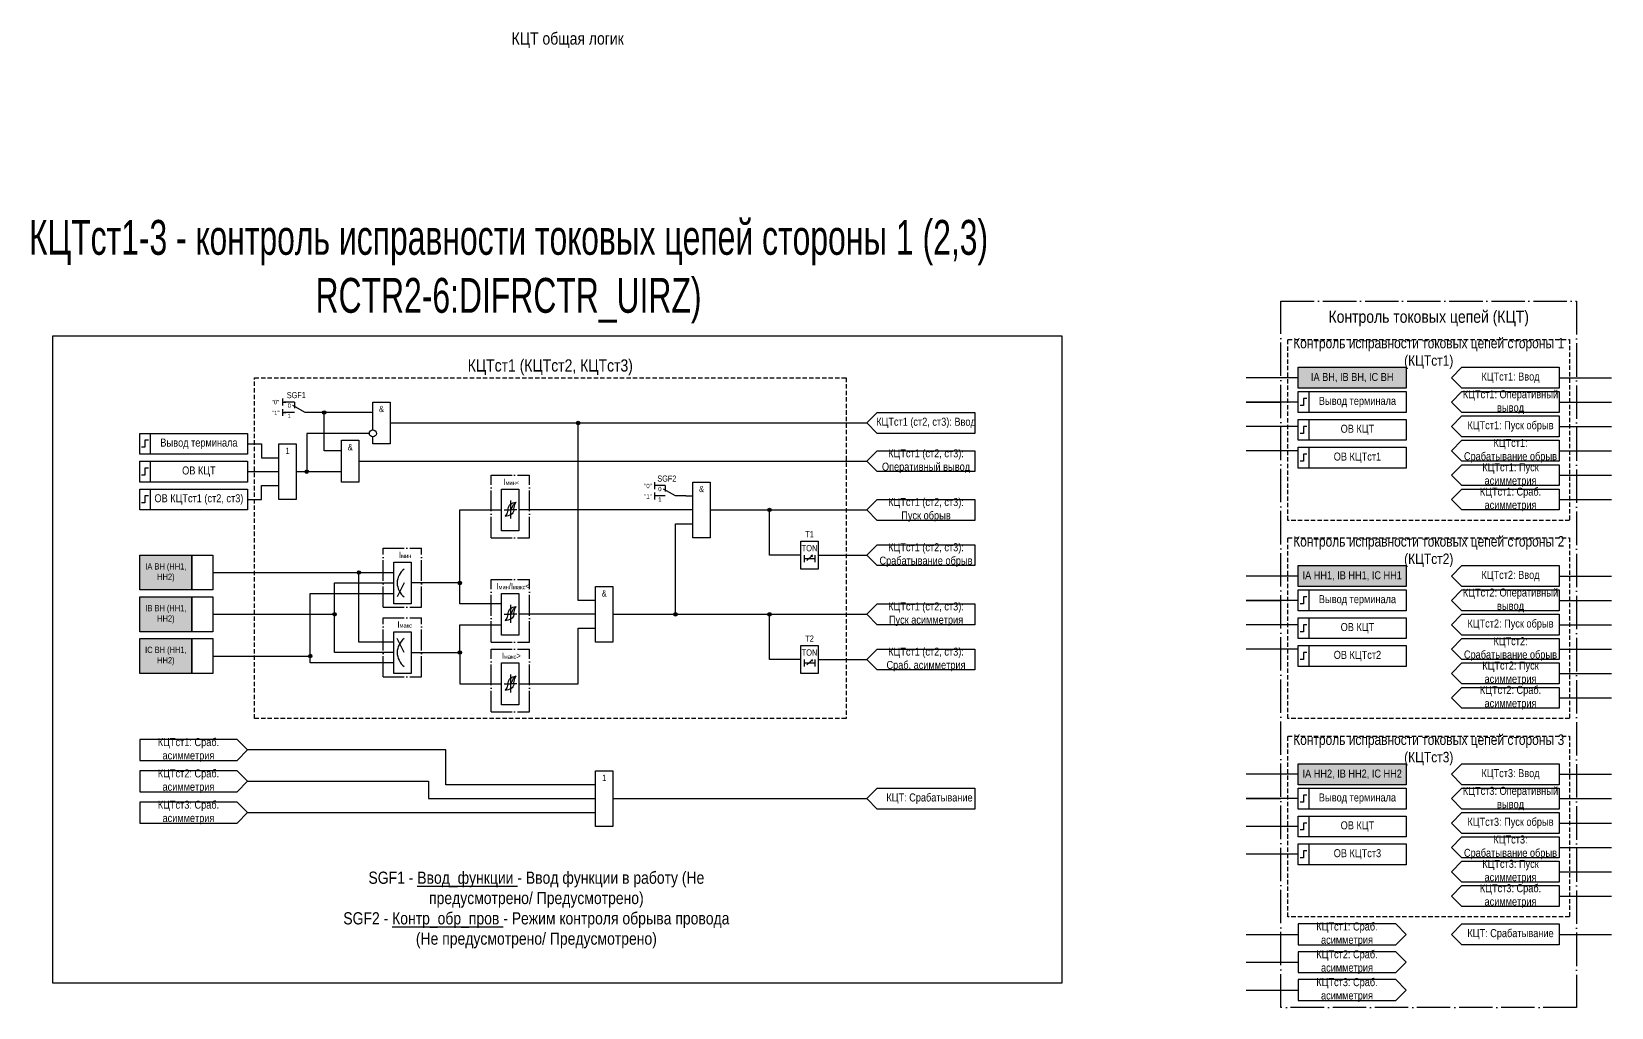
# Model space of a CAD drawing. Header units: millimetres. Extents: x -1365 to 957, y -7 to 368.
# Drawn here: x -6.1 to 448, y -7 to 273.5 of the extents above; entities that cross this region are included whole.
import ezdxf
from ezdxf.enums import TextEntityAlignment as Align

# ---------------------------------------------------------------- set-up
doc = ezdxf.new("R2010")
doc.units = ezdxf.units.MM
doc.linetypes.add('ACAD_ISO04W100', pattern=[30, 24, -3, 0, -3])
doc.linetypes.add('штриховая2', pattern=[0.375, 0.25, -0.125])
doc.layers.add('TEXT', color=7, linetype='Continuous', lineweight=25)
doc.layers.add('Основная', color=7, linetype='Continuous')
doc.styles.add('1.8_Gost_RD', font='ARIALN.TTF', dxfattribs={"height": 1.8})
doc.styles.add('2.5_Gost_RD', font='ARIALN.TTF', dxfattribs={"height": 2.5})
doc.styles.add('3.5_Gost_RD', font='ARIALN.TTF', dxfattribs={"height": 3.5})
doc.styles.add('Вывод', font='ARIALN.TTF', dxfattribs={"height": 2.5})
doc.styles.add('Компонент', font='ARIALN.TTF', dxfattribs={"height": 3.5})

# ---------------------------------------------------------------- blocks, each defined once
blk = doc.blocks.new('*U70')
at = {"layer": 'Основная', "linetype": 'ACAD_ISO04W100', "ltscale": 0.25}
for p, q in [((0, 0), (11, 0)), ((0, -17), (0, 0)), ((11, -17), (11, 0)), ((0, -17), (11, -17))]:
    blk.add_line(p, q, dxfattribs=at)
at = {"layer": 'Основная', "style": 'Компонент'}
blk.add_attdef('ОУ', text='', height=3.5, dxfattribs=at).set_placement((11, 0), align=Align.MIDDLE_CENTER)
blk = doc.blocks.new('Точка')
at = {"ltscale": 100}
h = blk.add_hatch(color=256, dxfattribs=at)
h.dxf.hatch_style = 1
edge = h.paths.add_edge_path()
edge.add_arc((0, 0), 0.5, 0, 360)
blk.add_circle((0, 0), 0.5, dxfattribs=at)
blk = doc.blocks.new('*U71')
at = {"layer": 'Основная', "linetype": 'ACAD_ISO04W100', "ltscale": 0.25}
for p, q in [((0, 0), (11, 0)), ((0, -18), (0, 0)), ((11, -18), (11, 0)), ((0, -18), (11, -18))]:
    blk.add_line(p, q, dxfattribs=at)
at = {"layer": 'Основная', "style": 'Компонент'}
blk.add_attdef('ОУ', text='', height=3.5, dxfattribs=at).set_placement((11, 0), align=Align.MIDDLE_CENTER)
blk = doc.blocks.new('*U80')
at = {"layer": 'Основная', "color": 0}
blk.add_line((0, 0), (7, 4), dxfattribs=at)
at = {"layer": 'Основная', "ltscale": 0.35}
blk.add_line((6, 6), (6, 2.5), dxfattribs=at)
blk = doc.blocks.new('*U91')
at = {"layer": 'Основная', "color": 0}
for p, q in [((-3, 6), (-9, 6)), ((-3, 0), (-9, 0)), ((9, 0), (3, 0))]:
    blk.add_line(p, q, dxfattribs=at)
at = {"layer": 'Основная', "ltscale": 0.25, "xscale": -1}
blk.add_blockref('*U80', (3, 0), dxfattribs=at)
at = {"layer": 'Основная'}
for tag, height, style, p in [('ОУ', 3.5, 'Компонент', (-2, 10)), ('В1', 2.5, 'Вывод', (-13, 6)), ('В2', 2.5, 'Вывод', (-6, 4)), ('В3', 2.5, 'Вывод', (-6, -2))]:
    blk.add_attdef(tag, text='', height=height, dxfattribs=dict(at, style=style)).set_placement(p, align=Align.MIDDLE_CENTER)
blk = doc.blocks.new('*U82')
at = {"layer": 'Основная', "color": 0}
for p, q in [((-3, 6), (-9, 6)), ((-3, 0), (-9, 0)), ((9, 0), (3, 0))]:
    blk.add_line(p, q, dxfattribs=at)
at = {"layer": 'Основная', "ltscale": 0.25, "xscale": -1}
blk.add_blockref('*U80', (3, 0), dxfattribs=at)
at = {"layer": 'Основная'}
for tag, height, style, p in [('ОУ', 3.5, 'Компонент', (-2, 10)), ('В1', 2.5, 'Вывод', (-14, 6)), ('В2', 2.5, 'Вывод', (-6, 4)), ('В3', 2.5, 'Вывод', (-6, -2))]:
    blk.add_attdef(tag, text='', height=height, dxfattribs=dict(at, style=style)).set_placement(p, align=Align.MIDDLE_CENTER)

msp = doc.modelspace()

# ---------------------------------------------------------------- hatches: boundary and pattern name
at = {"ltscale": 100, "true_color": 0xef8637}
h = msp.add_hatch(color=30, dxfattribs=at)
h.dxf.hatch_style = 1
h.paths.add_polyline_path([(358, 177), (389, 177), (389, 171), (358, 171)])
at = {"ltscale": 100, "true_color": 0xf7941d}
h = msp.add_hatch(color=30, dxfattribs=at)
h.dxf.hatch_style = 1
h.paths.add_polyline_path([(25, 123), (40, 123), (40, 113), (25, 113)])
at = {"ltscale": 100, "true_color": 0xef8637}
h = msp.add_hatch(color=30, dxfattribs=at)
h.dxf.hatch_style = 1
h.paths.add_polyline_path([(358, 120), (389, 120), (389, 114), (358, 114)])
at = {"ltscale": 100, "true_color": 0xf7941d}
h = msp.add_hatch(color=30, dxfattribs=at)
h.dxf.hatch_style = 1
h.paths.add_polyline_path([(25, 111), (40, 111), (40, 101), (25, 101)])
h = msp.add_hatch(color=30, dxfattribs=at)
h.dxf.hatch_style = 1
h.paths.add_polyline_path([(25, 99), (40, 99), (40, 89), (25, 89)])
at = {"ltscale": 100, "true_color": 0xef8637}
h = msp.add_hatch(color=30, dxfattribs=at)
h.dxf.hatch_style = 1
h.paths.add_polyline_path([(358, 63), (389, 63), (389, 57), (358, 57)])

# ---------------------------------------------------------------- linework, layer by layer
at = {"ltscale": 100}
for p, q in [((358, 174), (343, 174)), ((433, 174), (448, 174)), ((66, 168), (66, 166)), ((66, 167), (67, 167)), ((66, 165), (66, 163)), ((66, 164), (67, 164)), ((358, 167), (343, 167)), ((343, 167), (353, 167)), ((433, 167), (448, 167)), ((358, 160), (343, 160)), ((433, 160), (448, 160)), ((358, 153), (343, 153)), ((433, 153), (448, 153)), ((56, 147), (65, 147)), ((70, 147), (83, 147)), ((433, 146), (448, 146)), ((433, 139), (448, 139)), ((358, 117), (343, 117)), ((433, 117), (448, 117)), ((358, 110), (343, 110)), ((343, 110), (353, 110)), ((433, 110), (448, 110)), ((358, 103), (343, 103)), ((433, 103), (448, 103)), ((358, 96), (343, 96)), ((433, 96), (448, 96)), ((433, 89), (448, 89)), ((433, 82), (448, 82)), ((358, 60), (343, 60)), ((433, 60), (448, 60)), ((358, 53), (343, 53)), ((343, 53), (353, 53)), ((433, 53), (448, 53)), ((433, 46), (448, 46)), ((358, 45), (343, 45)), ((358, 37), (343, 37)), ((433, 39), (448, 39)), ((433, 32), (448, 32)), ((433, 25), (448, 25)), ((343, 14), (358, 14)), ((433, 14), (448, 14)), ((343, 6), (358, 6)), ((343, -2), (358, -2))]:
    msp.add_line(p, q, dxfattribs=at)
at = {"color": 7, "ltscale": 100}
for p, q in [((216.7, 121.46), (218.37, 122.95)), ((218.37, 122.95), (217.85, 122.73)), ((218.37, 122.95), (218.11, 122.48)), ((101, 115), (99, 111)), ((101, 95), (99, 99)), ((103, 95), (108, 95)), ((216.7, 91.46), (218.37, 92.95)), ((218.37, 92.95), (217.85, 92.73)), ((218.37, 92.95), (218.11, 92.48))]:
    msp.add_line(p, q, dxfattribs=at)
at = {"color": 251, "linetype": 'ACAD_ISO04W100', "lineweight": 30, "ltscale": 0.4, "true_color": 0x58595b}
msp.add_lwpolyline([(353, 196), (438, 196), (438, -7), (353, -7)], close=True, dxfattribs=at)
at = {"color": 3, "ltscale": 100}
msp.add_lwpolyline([(0, 186), (290, 186), (290, 0), (0, 0)], close=True, dxfattribs=at)
at = {"linetype": 'штриховая2', "ltscale": 5}
for points in [[(355, 185), (436, 185), (436, 133), (355, 133)], [(355, 128), (436, 128), (436, 76), (355, 76)], [(355, 71), (436, 71), (436, 19), (355, 19)]]:
    msp.add_lwpolyline(points, close=True, dxfattribs=at)
at = {"color": 251, "linetype": 'штриховая2', "ltscale": 5, "true_color": 0x58595b}
msp.add_lwpolyline([(58, 174), (228, 174), (228, 76), (58, 76)], close=True, dxfattribs=at)
at = {"ltscale": 100}
for points in [[(358, 177), (389, 177), (389, 171), (358, 171)], [(358, 170), (361, 170), (361, 164), (358, 164)], [(358, 170), (389, 170), (389, 164), (358, 164)], [(358, 162), (361, 162), (361, 156), (358, 156)], [(358, 162), (389, 162), (389, 156), (358, 156)], [(25, 158), (28, 158), (28, 152), (25, 152)], [(25, 158), (56, 158), (56, 152), (25, 152)], [(65, 155), (70, 155), (70, 139), (65, 139)], [(25, 150), (28, 150), (28, 144), (25, 144)], [(25, 150), (56, 150), (56, 144), (25, 144)], [(358, 154), (361, 154), (361, 148), (358, 148)], [(358, 154), (389, 154), (389, 148), (358, 148)], [(25, 142), (28, 142), (28, 136), (25, 136)], [(25, 142), (56, 142), (56, 136), (25, 136)], [(184, 144), (189, 144), (189, 128), (184, 128)], [(25, 123), (40, 123), (40, 113), (25, 113)], [(40, 123), (46, 123), (46, 113), (40, 113)], [(215, 127), (220, 127), (220, 119), (215, 119)], [(98, 121), (103, 121), (103, 109), (98, 109)], [(358, 120), (389, 120), (389, 114), (358, 114)], [(156, 114), (161, 114), (161, 98), (156, 98)], [(25, 111), (40, 111), (40, 101), (25, 101)], [(40, 111), (46, 111), (46, 101), (40, 101)], [(358, 113), (361, 113), (361, 107), (358, 107)], [(358, 113), (389, 113), (389, 107), (358, 107)], [(358, 105), (361, 105), (361, 99), (358, 99)], [(358, 105), (389, 105), (389, 99), (358, 99)], [(98, 101), (103, 101), (103, 89), (98, 89)], [(25, 99), (40, 99), (40, 89), (25, 89)], [(40, 99), (46, 99), (46, 89), (40, 89)], [(215, 97), (220, 97), (220, 89), (215, 89)], [(358, 97), (361, 97), (361, 91), (358, 91)], [(358, 97), (389, 97), (389, 91), (358, 91)], [(156, 61), (161, 61), (161, 45), (156, 45)], [(358, 63), (389, 63), (389, 57), (358, 57)], [(358, 56), (361, 56), (361, 50), (358, 50)], [(358, 56), (389, 56), (389, 50), (358, 50)], [(358, 48), (361, 48), (361, 42), (358, 42)], [(358, 48), (389, 48), (389, 42), (358, 42)], [(358, 40), (361, 40), (361, 34), (358, 34)], [(358, 40), (389, 40), (389, 34), (358, 34)]]:
    msp.add_lwpolyline(points, close=True, dxfattribs=at)
for points in [[(83, 153), (78, 153), (78, 164), (73, 164)], [(92, 164), (78, 164)], [(97, 161), (234, 161)], [(156, 110), (151, 110), (151, 161)], [(56, 155), (60, 155), (60, 151), (65, 151)], [(91, 158), (73, 158), (73, 147)], [(83, 153), (78, 153)], [(88, 150), (234, 150)], [(56, 139), (60, 139), (60, 143), (65, 143)], [(182, 140), (184, 140)], [(117, 115), (117, 136), (129, 136)], [(184, 136), (134, 136)], [(161, 106), (179, 106), (179, 132), (184, 132)], [(189, 136), (234, 136)], [(215, 123), (206, 123), (206, 136)], [(216, 123), (216, 121)], [(219, 123), (219, 121)], [(220, 123), (234, 123)], [(216, 122), (219, 122)], [(46, 106), (81, 106), (81, 115), (98, 115)], [(98, 98), (88, 98), (88, 118)], [(129, 109), (117, 109), (117, 115), (103, 115)], [(46, 94), (74, 94), (74, 112), (98, 112)], [(98, 95), (81, 95), (81, 106)], [(156, 106), (134, 106)], [(179, 106), (234, 106)], [(215, 93), (206, 93), (206, 106)], [(103, 95), (117, 95), (117, 103), (129, 103)], [(134, 86), (151, 86), (151, 102), (156, 102)], [(98, 92), (74, 92), (74, 94)], [(117, 95), (117, 86), (129, 86)], [(216, 93), (216, 91)], [(216, 92), (219, 92)], [(219, 93), (219, 91)], [(220, 93), (234, 93)], [(156, 57), (113, 57), (113, 67), (56, 67)], [(56, 58), (108, 58), (108, 53), (156, 53)], [(161, 53), (234, 53)], [(56, 49), (156, 49)]]:
    msp.add_lwpolyline(points, dxfattribs=at)
at = {"lineweight": 30, "ltscale": 100}
for points in [[(360.5, 168), (359.5, 168), (359.5, 166), (358.5, 166)], [(360.5, 160), (359.5, 160), (359.5, 158), (358.5, 158)], [(27.5, 156), (26.5, 156), (26.5, 154), (25.5, 154)], [(360.5, 152), (359.5, 152), (359.5, 150), (358.5, 150)], [(27.5, 148), (26.5, 148), (26.5, 146), (25.5, 146)], [(27.5, 140), (26.5, 140), (26.5, 138), (25.5, 138)], [(360.5, 111), (359.5, 111), (359.5, 109), (358.5, 109)], [(360.5, 103), (359.5, 103), (359.5, 101), (358.5, 101)], [(360.5, 95), (359.5, 95), (359.5, 93), (358.5, 93)], [(360.5, 54), (359.5, 54), (359.5, 52), (358.5, 52)], [(360.5, 46), (359.5, 46), (359.5, 44), (358.5, 44)], [(360.5, 38), (359.5, 38), (359.5, 36), (358.5, 36)]]:
    msp.add_lwpolyline(points, dxfattribs=at)
at = {"color": 7, "ltscale": 100}
for centre in [(104, 115), (104, 95)]:
    msp.add_arc(centre, 5, 126.8699, 233.1301, dxfattribs=at)
at = {"layer": 'Основная', "ltscale": 100}
for p, q in [((129, 140.5), (129, 142)), ((129, 142), (134, 142)), ((129, 133), (129, 141)), ((134, 142), (134, 136)), ((173, 144), (173, 142)), ((173, 141), (173, 139)), ((129, 130), (129, 133)), ((134, 136), (134, 130)), ((134, 130), (129, 130)), ((129, 110.5), (129, 112)), ((129, 112), (134, 112)), ((129, 103), (129, 111)), ((134, 112), (134, 106)), ((134, 106), (134, 100)), ((129, 100), (129, 103)), ((134, 100), (129, 100)), ((129, 90.5), (129, 92)), ((129, 92), (134, 92)), ((129, 83), (129, 91)), ((134, 92), (134, 86)), ((129, 80), (129, 83)), ((134, 86), (134, 80)), ((134, 80), (129, 80))]:
    msp.add_line(p, q, dxfattribs=at)
at = {"layer": 'Основная'}
for p, q in [((131.6, 138.72), (131.6, 133.52)), ((131.6, 108.72), (131.6, 103.52)), ((131.6, 88.72), (131.6, 83.52))]:
    msp.add_line(p, q, dxfattribs=at)
at = {"layer": 'Основная', "color": 7, "ltscale": 100}
for p, q in [((129.79, 136), (131.6, 136)), ((133.42, 136), (131.6, 136)), ((46, 118), (98, 118)), ((129.79, 106), (131.6, 106)), ((133.42, 106), (131.6, 106)), ((129.79, 86), (131.6, 86)), ((133.42, 86), (131.6, 86))]:
    msp.add_line(p, q, dxfattribs=at)
at = {"layer": 'Основная', "ltscale": 100}
for points in [[(433, 177), (433, 171), (405, 171), (402, 174), (405, 177)], [(433, 170), (433, 164), (405, 164), (402, 167), (405, 170)], [(265, 164), (265, 158), (237, 158), (234, 161), (237, 164)], [(433, 163), (433, 157), (405, 157), (402, 160), (405, 163)], [(83, 156), (88, 156), (88, 144), (83, 144)], [(433, 156), (433, 150), (405, 150), (402, 153), (405, 156)], [(265, 153), (265, 147), (237, 147), (234, 150), (237, 153)], [(433, 149), (433, 143), (405, 143), (402, 146), (405, 149)], [(433, 142), (433, 136), (405, 136), (402, 139), (405, 142)], [(265, 139), (265, 133), (237, 133), (234, 136), (237, 139)], [(265, 126), (265, 120), (237, 120), (234, 123), (237, 126)], [(433, 120), (433, 114), (405, 114), (402, 117), (405, 120)], [(265, 109), (265, 103), (237, 103), (234, 106), (237, 109)], [(433, 113), (433, 107), (405, 107), (402, 110), (405, 113)], [(433, 106), (433, 100), (405, 100), (402, 103), (405, 106)], [(265, 96), (265, 90), (237, 90), (234, 93), (237, 96)], [(433, 99), (433, 93), (405, 93), (402, 96), (405, 99)], [(433, 92), (433, 86), (405, 86), (402, 89), (405, 92)], [(433, 85), (433, 79), (405, 79), (402, 82), (405, 85)], [(25, 70), (25, 64), (53, 64), (56, 67), (53, 70)], [(25, 61), (25, 55), (53, 55), (56, 58), (53, 61)], [(433, 63), (433, 57), (405, 57), (402, 60), (405, 63)], [(265, 56), (265, 50), (237, 50), (234, 53), (237, 56)], [(433, 56), (433, 50), (405, 50), (402, 53), (405, 56)], [(25, 52), (25, 46), (53, 46), (56, 49), (53, 52)], [(433, 49), (433, 43), (405, 43), (402, 46), (405, 49)], [(433, 42), (433, 36), (405, 36), (402, 39), (405, 42)], [(433, 35), (433, 29), (405, 29), (402, 32), (405, 35)], [(433, 28), (433, 22), (405, 22), (402, 25), (405, 28)], [(358, 17), (358, 11), (386, 11), (389, 14), (386, 17)], [(433, 17), (433, 11), (405, 11), (402, 14), (405, 17)], [(358, 9), (358, 3), (386, 3), (389, 6), (386, 9)], [(358, 1), (358, -5), (386, -5), (389, -2), (386, 1)]]:
    msp.add_lwpolyline(points, close=True, dxfattribs=at)
msp.add_lwpolyline([(92, 159), (92, 167), (97, 167), (97, 155), (92, 155), (92, 157)], dxfattribs=at)
msp.add_circle((92, 158), 1, dxfattribs=at)
at = {"layer": 'Основная'}
for points in [[(130.8, 135.92), (130.95, 136.71), (131.44, 137.54), (133.2, 138.26)], [(131.6, 136), (132, 136.72), (132.47, 137.6), (133.2, 138.26)], [(132.48, 135.92), (132.6, 136.71), (132.81, 137.54), (133.2, 138.26)], [(130.8, 135.92), (130.6, 135.13), (130, 134.12)], [(132.48, 135.92), (132.25, 135.13), (131.76, 134.67), (130, 134.12)], [(130.8, 105.92), (130.6, 105.13), (130, 104.12)], [(132.48, 105.92), (132.25, 105.13), (131.76, 104.67), (130, 104.12)], [(130.8, 105.92), (130.95, 106.71), (131.44, 107.54), (133.2, 108.26)], [(131.6, 106), (132, 106.72), (132.47, 107.6), (133.2, 108.26)], [(132.48, 105.92), (132.6, 106.71), (132.81, 107.54), (133.2, 108.26)], [(130.8, 85.92), (130.95, 86.71), (131.44, 87.54), (133.2, 88.26)], [(131.6, 86), (132, 86.72), (132.47, 87.6), (133.2, 88.26)], [(132.48, 85.92), (132.6, 86.71), (132.81, 87.54), (133.2, 88.26)], [(130.8, 85.92), (130.6, 85.13), (130, 84.12)], [(132.48, 85.92), (132.25, 85.13), (131.76, 84.67), (130, 84.12)]]:
    msp.add_spline(points, degree=3, dxfattribs=at)

# ---------------------------------------------------------------- block references
at = {"layer": 'Основная', "ltscale": 0.25, "xscale": 0.5, "yscale": 0.5, "zscale": 0.5}
msp.add_blockref('*U82', (71, 164), dxfattribs=at).add_auto_attribs({'ОУ': 'SGF1', 'В1': '"0"', 'В2': '0', 'В3': '1'})
at = {"layer": 'Основная', "ltscale": 100}
for p in [(78, 164), (151, 161), (73, 147), (206, 136), (88, 118), (117, 115), (81, 106), (179, 106), (206, 106), (117, 95), (74, 94)]:
    msp.add_blockref('Точка', p, dxfattribs=at)
at = {"layer": 'Основная', "ltscale": 0.25}
for name, p in [('*U71', (126, 146)), ('*U70', (95, 125)), ('*U71', (126, 116)), ('*U70', (95, 105)), ('*U71', (126, 96))]:
    msp.add_blockref(name, p, dxfattribs=at)
ref = msp.add_blockref('*U91', (177.5, 140), dxfattribs=dict(at, xscale=0.5, yscale=0.5, zscale=0.5))
ref.add_attrib('ОУ', 'SGF2', dxfattribs={"height": 1.75, "style": 'Компонент'}).set_placement((176.5, 145), align=Align.MIDDLE_CENTER)
ref.add_attrib('В2', '0', dxfattribs={"height": 1.25, "style": 'Вывод'}).set_placement((174.5, 142), align=Align.MIDDLE_CENTER)
ref.add_attrib('В3', '1', dxfattribs={"height": 1.25, "style": 'Вывод'}).set_placement((174.5, 139), align=Align.MIDDLE_CENTER)

# ---------------------------------------------------------------- texts
at = {"color": 251, "ltscale": 100, "true_color": 0x58595b, "char_height": 3.5, "width": 113, "attachment_point": 5, "style": '3.5_Gost_RD'}
for s, insert in [('КЦТ общая логик', (148, 271)), ('КЦТст1 (КЦТст2, КЦТст3)', (143, 177))]:
    msp.add_mtext(s, dxfattribs=dict(at, insert=insert))
at = {"color": 2, "ltscale": 100, "insert": (131, 204.5), "char_height": 10, "width": 290, "attachment_point": 5, "style": '3.5_Gost_RD'}
msp.add_mtext('{\\W0.8;\\C3;КЦТст1-3 - контроль исправности токовых цепей стороны 1 (2,3) RCTR2-6:DIFRCTR_UIRZ)}', dxfattribs=at)
at = {"color": 30, "ltscale": 100, "true_color": 0xef8637, "attachment_point": 5, "style": '3.5_Gost_RD'}
for s, insert, char_height, width in [('Контроль токовых цепей (КЦТ)', (395.5, 191), 3.5, 85), ('Контроль исправности токовых цепей стороны 1 (КЦТст1)', (395.5, 181), 3, 81), ('Контроль исправности токовых цепей стороны 2 (КЦТст2)', (395.5, 124), 3, 81), ('Контроль исправности токовых цепей стороны 3 (КЦТст3)', (395.5, 67), 3, 81)]:
    msp.add_mtext(s, dxfattribs=dict(at, insert=insert, char_height=char_height, width=width))
at = {"color": 0, "ltscale": 100, "char_height": 2.3, "width": 31, "attachment_point": 5, "style": '2.5_Gost_RD'}
for s, insert in [('{\\C256;IA ВН, IB ВН, IC ВН}', (373.5, 174)), ('{\\C256;IA НН1, IB НН1, IC НН1}', (373.5, 117)), ('{\\C256;IA НН2, IB НН2, IC НН2}', (373.5, 60))]:
    msp.add_mtext(s, dxfattribs=dict(at, insert=insert))
at = {"ltscale": 100, "attachment_point": 5}
for s, insert, char_height, width, style in [('Вывод терминала', (375, 167), 2.3, 28, '2.5_Gost_RD'), ('Вывод терминала', (42, 155), 2.3, 28, '2.5_Gost_RD'), ('1', (67.5, 153), 1.8, 5, '2.5_Gost_RD'), ('T1', (217.5, 129), 1.8, 5, '2.5_Gost_RD'), ('TON', (217.5, 125), 1.8, 5, '2.5_Gost_RD'), ('IA ВН (НН1, НН2)', (32.5, 118), 1.8, 15, '1.8_Gost_RD'), ('Вывод терминала', (375, 110), 2.3, 28, '2.5_Gost_RD'), ('IB ВН (НН1, НН2)', (32.5, 106), 1.8, 15, '1.8_Gost_RD'), ('T2', (217.5, 99), 1.8, 5, '2.5_Gost_RD'), ('IC ВН (НН1, НН2)', (32.5, 94), 1.8, 15, '1.8_Gost_RD'), ('TON', (217.5, 95), 1.8, 5, '2.5_Gost_RD'), ('Вывод терминала', (375, 53), 2.3, 28, '2.5_Gost_RD')]:
    msp.add_mtext(s, dxfattribs=dict(at, insert=insert, char_height=char_height, width=width, style=style))
at = {"ltscale": 100, "insert": (63, 164.5), "char_height": 1.25, "attachment_point": 1, "style": '3.5_Gost_RD'}
msp.add_mtext_dynamic_manual_height_columns('"1"', width=2, gutter_width=17.5, heights=[0], dxfattribs=at)
at = {"color": 7, "ltscale": 100, "char_height": 1.8, "attachment_point": 1, "style": '1.8_Gost_RD'}
for s, insert in [('\\pi1.52179;I{\\H0.66667x;мин}', (98, 124)), ('\\pi1.0688;I{\\H0.66667x;макс}', (98, 104))]:
    msp.add_mtext_dynamic_manual_height_columns(s, width=11, gutter_width=17.5, heights=[0], dxfattribs=dict(at, insert=insert))
at = {"color": 30, "ltscale": 100, "insert": (139, 21), "char_height": 3.5, "width": 111.8874, "attachment_point": 5, "style": '3.5_Gost_RD'}
msp.add_mtext('SGF1 - {\\LВвод_функции} - Ввод функции в работу (Не предусмотрено/ Предусмотрено)\\PSGF2 - {\\LКонтр_обр_пров} - Режим контроля обрыва провода (Не предусмотрено/ Предусмотрено)', dxfattribs=at)
at = {"layer": 'TEXT', "color": 0, "ltscale": 100, "char_height": 2.3, "width": 28, "attachment_point": 5, "style": '2.5_Gost_RD'}
for insert in [(375, 159), (42, 147), (375, 102), (375, 45)]:
    msp.add_mtext('{\\C256;ОВ КЦТ}', dxfattribs=dict(at, insert=insert))
at = {"layer": 'Основная', "ltscale": 100, "attachment_point": 5, "style": '2.5_Gost_RD'}
for s, insert, char_height, width in [('КЦТст1: Ввод', (419, 174), 2.3, 28), ('&', (94.5, 165), 1.8, 5), ('КЦТст1 (ст2, ст3): Ввод', (251, 161), 2.3, 28), ('&', (85.5, 154), 1.8, 5), ('&', (186.5, 142), 1.8, 5), ('КЦТст2: Ввод', (419, 117), 2.3, 28), ('&', (158.5, 112), 1.8, 5), ('1', (158.5, 59), 1.8, 5), ('КЦТст3: Ввод', (419, 60), 2.3, 28)]:
    msp.add_mtext(s, dxfattribs=dict(at, insert=insert, char_height=char_height, width=width))
at = {"layer": 'Основная', "color": 0, "ltscale": 100, "char_height": 2.3, "attachment_point": 5, "style": '2.5_Gost_RD'}
for s, insert, width in [('{\\C256;КЦТст1: Оперативный вывод}', (419, 167), 28), ('{\\C256;КЦТст1: Пуск обрыв}', (419, 160), 28), ('{\\C256;КЦТст1: Срабатывание обрыв}', (419, 153), 28), ('{\\C256;КЦТст1 (ст2, ст3): Оперативный вывод}', (251, 150), 28), ('{\\C256;ОВ КЦТст1}', (375, 151), 28), ('{\\C256;КЦТст1: Пуск асимметрия}', (419, 146), 28), ('{\\C256;КЦТст1: Сраб. асимметрия}', (419, 139), 28), ('{\\C256;ОВ КЦТст1 (ст2, ст3)}', (42, 139), 28), ('{\\C256;КЦТст1 (ст2, ст3): Пуск обрыв}', (251, 136), 28), ('{\\C256;КЦТст1 (ст2, ст3): Срабатывание обрыв}', (251, 123), 28), ('{\\C256;КЦТст2: Оперативный вывод}', (419, 110), 28), ('{\\C256;КЦТст1 (ст2, ст3): Пуск асимметрия}', (251, 106), 28), ('{\\C256;КЦТст2: Пуск обрыв}', (419, 103), 28), ('{\\C256;КЦТст1 (ст2, ст3): Сраб. асимметрия}', (251, 93), 28), ('{\\C256;ОВ КЦТст2}', (375, 94), 28), ('{\\C256;КЦТст2: Срабатывание обрыв}', (419, 96), 28), ('{\\C256;КЦТст2: Пуск асимметрия}', (419, 89), 28), ('{\\C256;КЦТст2: Сраб. асимметрия}', (419, 82), 28), ('{\\C256;КЦТст1: Сраб. асимметрия}', (39, 67), 28), ('{\\C256;КЦТст2: Сраб. асимметрия}', (39, 58), 28), ('{\\C256;КЦТ: Срабатывание}', (252, 53), 26.5083), ('{\\C256;КЦТст3: Оперативный вывод}', (419, 53), 28), ('{\\C256;КЦТст3: Сраб. асимметрия}', (39, 49), 28), ('{\\C256;КЦТст3: Пуск обрыв}', (419, 46), 28), ('{\\C256;КЦТст3: Срабатывание обрыв}', (419, 39), 28), ('{\\C256;ОВ КЦТст3}', (375, 37), 28), ('{\\C256;КЦТст3: Пуск асимметрия}', (419, 32), 28), ('{\\C256;КЦТст3: Сраб. асимметрия}', (419, 25), 28), ('{\\C256;КЦТст1: Сраб. асимметрия}', (372, 14), 28), ('{\\C256;КЦТ: Срабатывание}', (419, 14), 28), ('{\\C256;КЦТст2: Сраб. асимметрия}', (372, 6), 28), ('{\\C256;КЦТст3: Сраб. асимметрия}', (372, -2), 28)]:
    msp.add_mtext(s, dxfattribs=dict(at, insert=insert, width=width))
at = {"layer": 'Основная', "color": 7, "ltscale": 100, "char_height": 1.8, "attachment_point": 1, "style": '1.8_Gost_RD'}
for s, width, insert in [('\\pi1.52179;I{\\H0.66667x;мин<}', 4, (128, 145)), ('\\pi1.52179;I{\\H0.66667x;мин\\H1.5x;/}I{\\H0.66667x;макс\\H1.5x;<}', 10, (126, 115)), ('\\pi1.0688;I{\\H0.66667x;макс\\H1.5x;>}', 5, (128, 95))]:
    msp.add_mtext_dynamic_manual_height_columns(s, width=width, gutter_width=17.5, heights=[0], dxfattribs=dict(at, insert=insert))
at = {"layer": 'Основная', "ltscale": 100, "char_height": 1.25, "attachment_point": 1, "style": '3.5_Gost_RD'}
for s, insert in [('"0"', (170, 143.5)), ('"1"', (170, 140.5))]:
    msp.add_mtext_dynamic_manual_height_columns(s, width=2, gutter_width=17.5, heights=[0], dxfattribs=dict(at, insert=insert))

doc.saveas('drawing.dxf')
